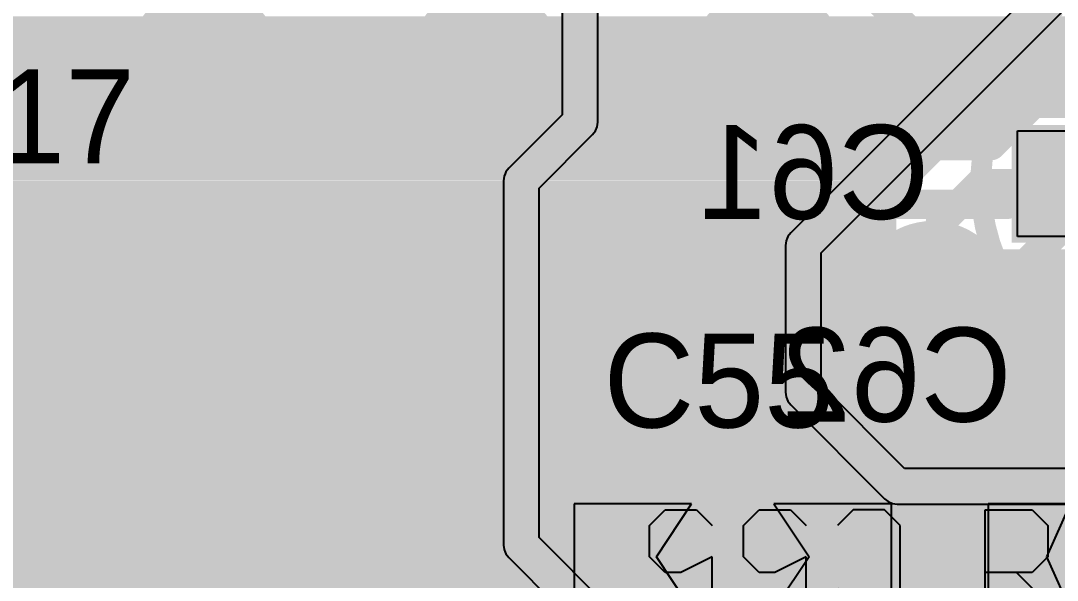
# Model space of a CAD drawing. Header units: millimetres. Extents: x 0.11 to 5.67, y 0.55 to 4.24.
# Drawn here: x 4.1098 to 4.4572, y 2.6644 to 2.8519 of the extents above; entities that cross this region are included whole.
import ezdxf

# ---------------------------------------------------------------- set-up
doc = ezdxf.new("R2010")
doc.units = ezdxf.units.MM
doc.header["$MEASUREMENT"] = 0
for name, color, linetype in [('BottomLayer', 5, 'Continuous'), ('BottomOverlay', 54, 'Continuous'), ('BottomPaste', 16, 'Continuous'), ('BottomSolder', 6, 'Continuous'), ('InternalPlane1', 76, 'Continuous'), ('InternalPlane2', 16, 'Continuous'), ('Mechanical3', 76, 'Continuous'), ('MultiLayer', 9, 'Continuous'), ('PadHoleLayer', 156, 'Continuous'), ('TopLayer', 1, 'Continuous'), ('TopOverlay', 2, 'Continuous'), ('TopPaste', 8, 'Continuous'), ('TopSolder', 216, 'Continuous'), ('ViaHoleLayer', 16, 'Continuous')]:
    doc.layers.add(name, color=color, linetype=linetype)

# ---------------------------------------------------------------- blocks, each defined once
blk = doc.blocks.new('RC0603_122')
at = {"layer": 'Mechanical3'}
for p, q in [((-0.04528, -0.01575), (-0.04528, 0.01574)), ((-0.04528, 0.01574), (-0.02953, 0.01574)), ((-0.02953, 0.01574), (-0.02429, 0.01049)), ((0.0072, 0.01574), (-0.01379, 0.01574)), ((-0.01379, 0.01574), (-0.01379, -0.00001)), ((0.03344, 0.01574), (0.0177, -0.00001)), ((0.03344, -0.01575), (0.03344, 0.01574)), ((-0.02429, 0.01049), (-0.02429, -0.00001)), ((-0.01379, -0.00001), (-0.00329, 0.00524)), ((-0.00329, 0.00524), (0.00195, 0.00524)), ((0.00195, 0.00524), (0.0072, -0.00001)), ((-0.02429, -0.00001), (-0.02953, -0.00525)), ((0.0072, -0.00001), (0.0072, -0.0105)), ((0.0177, -0.00001), (0.03869, -0.00001)), ((-0.02953, -0.00525), (-0.04528, -0.00525)), ((-0.03478, -0.00525), (-0.02429, -0.01575)), ((-0.00854, -0.01575), (-0.01379, -0.0105)), ((0.0072, -0.0105), (0.00195, -0.01575)), ((0.00195, -0.01575), (-0.00854, -0.01575))]:
    blk.add_line(p, q, dxfattribs=at)
at = {"layer": 'TopLayer'}
for points in [[(-0.04429, -0.01772), (-0.01673, -0.01772), (-0.04429, 0.01772), (-0.01673, 0.01772)], [(0.04427, 0.01772), (0.01671, 0.01772), (0.04427, -0.01772), (0.01671, -0.01772)]]:
    blk.add_solid(points, dxfattribs=at)
at = {"layer": 'TopOverlay', "const_width": 0.00701}
for points in [[(-0.05217, -0.02559), (-0.05217, 0.02559)], [(-0.05217, 0.02559), (0.05217, 0.02559)], [(0.05217, -0.02559), (0.05217, 0.02559)], [(-0.05217, -0.02559), (0.05217, -0.02559)]]:
    blk.add_lwpolyline(points, dxfattribs=at)
at = {"layer": 'TopOverlay', "const_width": 0.0035}
for points in [[(-0.05392, 0.02559, 1), (-0.05041, 0.02559, 1)], [(-0.05392, 0.02559, 1), (-0.05041, 0.02559, 1)], [(0.05041, 0.02559, 1), (0.05392, 0.02559, 1)], [(0.05041, 0.02559, 1), (0.05392, 0.02559, 1)], [(-0.05392, -0.02559, 1), (-0.05041, -0.02559, 1)], [(-0.05392, -0.02559, 1), (-0.05041, -0.02559, 1)], [(0.05041, -0.02559, 1), (0.05392, -0.02559, 1)], [(0.05041, -0.02559, 1), (0.05392, -0.02559, 1)]]:
    blk.add_lwpolyline(points, format="xyb", close=True, dxfattribs=at)
at = {"layer": 'TopPaste'}
for p, q in [((-0.04429, 0.01772), (-0.04429, -0.01772)), ((-0.01673, 0.01772), (-0.04429, 0.01772)), ((-0.02461, 0), (-0.01673, 0.01772)), ((0.04427, 0.01772), (0.01671, 0.01772)), ((0.01671, 0.01772), (0.02458, 0)), ((0.04427, -0.01772), (0.04427, 0.01772)), ((-0.01673, -0.01772), (-0.02461, 0)), ((0.02458, 0), (0.01671, -0.01772)), ((-0.04429, -0.01772), (-0.01673, -0.01772)), ((0.01671, -0.01772), (0.04427, -0.01772))]:
    blk.add_line(p, q, dxfattribs=at)
at = {"layer": 'TopSolder'}
for points in [[(-0.04626, -0.01969), (-0.01476, -0.01969), (-0.04626, 0.01969), (-0.01476, 0.01969)], [(0.04624, 0.01969), (0.01474, 0.01969), (0.04624, -0.01969), (0.01474, -0.01969)]]:
    blk.add_solid(points, dxfattribs=at)
blk = doc.blocks.new('CC0603_B_221')
at = {"layer": 'BottomLayer'}
for points in [[(-0.05315, -0.01772), (-0.01378, -0.01772), (-0.05315, 0.01772), (-0.01378, 0.01772)], [(0.05315, 0.01772), (0.01378, 0.01772), (0.05315, -0.01772), (0.01378, -0.01772)]]:
    blk.add_solid(points, dxfattribs=at)
at = {"layer": 'BottomOverlay', "const_width": 0.00701}
for points in [[(-0.06031, -0.02558, -0.201181), (-0.06035, 0.02547)], [(0.06042, 0.02547, -0.201181), (0.06038, -0.02558)]]:
    blk.add_lwpolyline(points, format="xyb", dxfattribs=at)
at = {"layer": 'BottomOverlay', "const_width": 0.0035}
for points in [[(-0.0621, 0.02547, 1), (-0.0586, 0.02547, 1)], [(-0.06172, 0.0255, 1), (-0.05821, 0.0255, 1)], [(0.05828, 0.0255, 1), (0.06179, 0.0255, 1)], [(0.05867, 0.02547, 1), (0.06217, 0.02547, 1)], [(-0.06206, -0.02558, 1), (-0.05856, -0.02558, 1)], [(-0.06179, -0.02559, 1), (-0.05829, -0.02559, 1)], [(0.05829, -0.02559, 1), (0.06179, -0.02559, 1)], [(0.05863, -0.02558, 1), (0.06213, -0.02558, 1)]]:
    blk.add_lwpolyline(points, format="xyb", close=True, dxfattribs=at)
at = {"layer": 'BottomOverlay', "const_width": 0.00701}
for points in [[(0.06004, 0.0255), (-0.05996, 0.0255)], [(0.06004, -0.02559), (-0.06004, -0.02559)]]:
    blk.add_lwpolyline(points, dxfattribs=at)
at = {"layer": 'BottomPaste'}
for p, q in [((-0.05315, -0.01772), (-0.05315, 0.01772)), ((-0.05315, 0.01772), (-0.01378, 0.01772)), ((-0.01378, 0.01772), (-0.02559, 0)), ((0.02559, 0), (0.01378, 0.01772)), ((0.01378, 0.01772), (0.05315, 0.01772)), ((0.05315, 0.01772), (0.05315, -0.01772)), ((-0.02559, 0), (-0.01378, -0.01772)), ((0.01378, -0.01772), (0.02559, 0)), ((-0.01378, -0.01772), (-0.05315, -0.01772)), ((0.05315, -0.01772), (0.01378, -0.01772))]:
    blk.add_line(p, q, dxfattribs=at)
at = {"layer": 'BottomSolder'}
for points in [[(-0.05512, -0.01969), (-0.01181, -0.01969), (-0.05512, 0.01969), (-0.01181, 0.01969)], [(0.05512, 0.01969), (0.01181, 0.01969), (0.05512, -0.01969), (0.01181, -0.01969)]]:
    blk.add_solid(points, dxfattribs=at)
at = {"layer": 'Mechanical3'}
for p, q in [((-0.0561, 0.0105), (-0.05085, 0.01575)), ((-0.05085, 0.01575), (-0.04036, 0.01575)), ((-0.04036, 0.01575), (-0.03511, 0.0105)), ((-0.02462, 0.0105), (-0.01937, 0.01575)), ((-0.01937, 0.01575), (-0.00887, 0.01575)), ((-0.00887, 0.01575), (-0.00363, 0.0105)), ((0.00687, 0.01575), (0.01736, 0.01575)), ((0.01736, 0.01575), (0.01212, 0.01575)), ((0.01212, 0.01575), (0.01212, -0.01574)), ((-0.0561, -0.01049), (-0.0561, 0.0105)), ((-0.02462, 0.00001), (-0.02462, 0.0105)), ((-0.00363, 0.0105), (-0.00363, 0.00525)), ((-0.00363, 0.00525), (-0.00887, 0.00001)), ((-0.01412, -0.01049), (-0.02462, 0.00001)), ((-0.00887, 0.00001), (-0.02462, 0.00001)), ((-0.05085, -0.01574), (-0.0561, -0.01049)), ((-0.03511, -0.01049), (-0.04036, -0.01574)), ((-0.00363, -0.01574), (-0.01412, -0.01049)), ((0.01212, -0.01574), (0.00687, -0.01049)), ((-0.04036, -0.01574), (-0.05085, -0.01574))]:
    blk.add_line(p, q, dxfattribs=at)
blk = doc.blocks.new('CC0603_227')
at = {"layer": 'Mechanical3'}
for p, q in [((-0.05085, 0.01574), (-0.0561, 0.01049)), ((-0.04036, 0.01574), (-0.05085, 0.01574)), ((-0.03511, 0.01049), (-0.04036, 0.01574)), ((-0.00363, 0.01574), (-0.02462, 0.01574)), ((-0.02462, 0.01574), (-0.02462, -0.00001)), ((0.02786, 0.01574), (0.00687, 0.01574)), ((0.00687, 0.01574), (0.00687, -0.00001)), ((-0.0561, 0.01049), (-0.0561, -0.0105)), ((-0.02462, -0.00001), (-0.01412, 0.00524)), ((-0.01412, 0.00524), (-0.00887, 0.00524)), ((-0.00887, 0.00524), (-0.00363, -0.00001)), ((0.00687, -0.00001), (0.01736, 0.00524)), ((0.01736, 0.00524), (0.02261, 0.00524)), ((0.02261, 0.00524), (0.02786, -0.00001)), ((-0.00363, -0.00001), (-0.00363, -0.0105)), ((0.02786, -0.00001), (0.02786, -0.0105)), ((-0.0561, -0.0105), (-0.05085, -0.01575)), ((-0.04036, -0.01575), (-0.03511, -0.0105)), ((-0.01937, -0.01575), (-0.02462, -0.0105)), ((-0.00363, -0.0105), (-0.00887, -0.01575)), ((0.01212, -0.01575), (0.00687, -0.0105)), ((0.02786, -0.0105), (0.02261, -0.01575)), ((-0.05085, -0.01575), (-0.04036, -0.01575)), ((-0.00887, -0.01575), (-0.01937, -0.01575)), ((0.02261, -0.01575), (0.01212, -0.01575))]:
    blk.add_line(p, q, dxfattribs=at)
at = {"layer": 'TopLayer'}
for points in [[(-0.05315, -0.01772), (-0.01378, -0.01772), (-0.05315, 0.01772), (-0.01378, 0.01772)], [(0.05315, 0.01772), (0.01378, 0.01772), (0.05315, -0.01772), (0.01378, -0.01772)]]:
    blk.add_solid(points, dxfattribs=at)
at = {"layer": 'TopOverlay', "const_width": 0.00701}
for points in [[(-0.06035, -0.02547, -0.201181), (-0.06031, 0.02558)], [(0.06038, 0.02558, -0.201181), (0.06042, -0.02547)]]:
    blk.add_lwpolyline(points, format="xyb", dxfattribs=at)
at = {"layer": 'TopOverlay', "const_width": 0.0035}
for points in [[(-0.06206, 0.02558, 1), (-0.05856, 0.02558, 1)], [(-0.06179, 0.02559, 1), (-0.05829, 0.02559, 1)], [(0.05829, 0.02559, 1), (0.06179, 0.02559, 1)], [(0.05863, 0.02558, 1), (0.06213, 0.02558, 1)], [(-0.0621, -0.02547, 1), (-0.0586, -0.02547, 1)], [(-0.06172, -0.0255, 1), (-0.05821, -0.0255, 1)], [(0.05828, -0.0255, 1), (0.06179, -0.0255, 1)], [(0.05867, -0.02547, 1), (0.06217, -0.02547, 1)]]:
    blk.add_lwpolyline(points, format="xyb", close=True, dxfattribs=at)
at = {"layer": 'TopOverlay', "const_width": 0.00701}
for points in [[(0.06004, 0.02559), (-0.06004, 0.02559)], [(0.06004, -0.0255), (-0.05996, -0.0255)]]:
    blk.add_lwpolyline(points, dxfattribs=at)
at = {"layer": 'TopPaste'}
for p, q in [((-0.05315, 0.01772), (-0.05315, -0.01772)), ((-0.01378, 0.01772), (-0.05315, 0.01772)), ((-0.02559, 0), (-0.01378, 0.01772)), ((0.05315, 0.01772), (0.01378, 0.01772)), ((0.01378, 0.01772), (0.02559, 0)), ((0.05315, -0.01772), (0.05315, 0.01772)), ((-0.01378, -0.01772), (-0.02559, 0)), ((0.02559, 0), (0.01378, -0.01772)), ((-0.05315, -0.01772), (-0.01378, -0.01772)), ((0.01378, -0.01772), (0.05315, -0.01772))]:
    blk.add_line(p, q, dxfattribs=at)
at = {"layer": 'TopSolder'}
for points in [[(-0.05512, -0.01969), (-0.01181, -0.01969), (-0.05512, 0.01969), (-0.01181, 0.01969)], [(0.05512, 0.01969), (0.01181, 0.01969), (0.05512, -0.01969), (0.01181, -0.01969)]]:
    blk.add_solid(points, dxfattribs=at)
blk = doc.blocks.new('CC8X3_5_262')
at = {"layer": 'BottomLayer', "const_width": 0.03}
blk.add_lwpolyline([(0.1228, 0, 1), (0.1528, 0, 1)], format="xyb", close=True, dxfattribs=at)
at = {"layer": 'BottomLayer'}
blk.add_solid([(-0.03, -0.03), (0.03, -0.03), (-0.03, 0.03), (0.03, 0.03)], dxfattribs=at)
at = {"layer": 'BottomSolder', "const_width": 0.03197}
blk.add_lwpolyline([(0.12181, 0, 1), (0.15378, 0, 1)], format="xyb", close=True, dxfattribs=at)
at = {"layer": 'BottomSolder'}
blk.add_solid([(-0.03197, -0.03197), (0.03197, -0.03197), (-0.03197, 0.03197), (0.03197, 0.03197)], dxfattribs=at)
at = {"layer": 'InternalPlane1', "const_width": 0.01181}
for points in [[(0.11576, 0.04324, -0.240079), (0.15983, 0.04324)], [(0.09456, -0.02203, -0.240079), (0.09456, 0.02203)], [(0.18103, 0.02203, -0.240079), (0.18103, -0.02203)], [(0.15983, -0.04324, -0.240079), (0.11576, -0.04324)]]:
    blk.add_lwpolyline(points, format="xyb", dxfattribs=at)
at = {"layer": 'InternalPlane1'}
for points, const_width in [([(0.11281, 0.04324, 1), (0.11872, 0.04324, 1)], 0.00591), ([(0.15687, 0.04324, 1), (0.16278, 0.04324, 1)], 0.00591), ([(-0.0195, 0, 1), (0.0195, 0, 1)], 0.039), ([(0.0916, 0.02203, 1), (0.09751, 0.02203, 1)], 0.00591), ([(0.17808, 0.02203, 1), (0.18399, 0.02203, 1)], 0.00591), ([(0.0916, -0.02203, 1), (0.09751, -0.02203, 1)], 0.00591), ([(0.17808, -0.02203, 1), (0.18399, -0.02203, 1)], 0.00591), ([(0.11281, -0.04324, 1), (0.11872, -0.04324, 1)], 0.00591), ([(0.15687, -0.04324, 1), (0.16278, -0.04324, 1)], 0.00591)]:
    blk.add_lwpolyline(points, format="xyb", close=True, dxfattribs=dict(at, const_width=const_width))
at = {"layer": 'InternalPlane2', "const_width": 0.01181}
for points in [[(-0.02203, 0.04324, -0.240079), (0.02203, 0.04324)], [(-0.04324, -0.02203, -0.240079), (-0.04324, 0.02203)], [(0.04324, 0.02203, -0.240079), (0.04324, -0.02203)], [(0.02203, -0.04324, -0.240079), (-0.02203, -0.04324)]]:
    blk.add_lwpolyline(points, format="xyb", dxfattribs=at)
at = {"layer": 'InternalPlane2'}
for points, const_width in [([(-0.02498, 0.04324, 1), (-0.01908, 0.04324, 1)], 0.00591), ([(0.01908, 0.04324, 1), (0.02498, 0.04324, 1)], 0.00591), ([(0.1183, 0, 1), (0.1573, 0, 1)], 0.039), ([(-0.04619, 0.02203, 1), (-0.04029, 0.02203, 1)], 0.00591), ([(0.04029, 0.02203, 1), (0.04619, 0.02203, 1)], 0.00591), ([(-0.04619, -0.02203, 1), (-0.04029, -0.02203, 1)], 0.00591), ([(0.04029, -0.02203, 1), (0.04619, -0.02203, 1)], 0.00591), ([(-0.02498, -0.04324, 1), (-0.01908, -0.04324, 1)], 0.00591), ([(0.01908, -0.04324, 1), (0.02498, -0.04324, 1)], 0.00591)]:
    blk.add_lwpolyline(points, format="xyb", close=True, dxfattribs=dict(at, const_width=const_width))
at = {"layer": 'Mechanical3'}
for p, q in [((-0.0397, 0.09251), (-0.04626, 0.08595)), ((-0.02658, 0.09251), (-0.0397, 0.09251)), ((-0.02002, 0.08595), (-0.02658, 0.09251)), ((-0.00034, 0.09251), (-0.0069, 0.08595)), ((-0.00034, 0.05315), (-0.00034, 0.09251)), ((0.0259, 0.09251), (0.05213, 0.09251)), ((0.05213, 0.09251), (0.05213, 0.08595)), ((-0.04626, 0.08595), (-0.04626, 0.05971)), ((0.05213, 0.08595), (0.0259, 0.05971)), ((-0.04626, 0.05971), (-0.0397, 0.05315)), ((-0.02658, 0.05315), (-0.02002, 0.05971)), ((0.0259, 0.05971), (0.0259, 0.05315)), ((-0.0397, 0.05315), (-0.02658, 0.05315)), ((-0.0069, 0.05315), (0.00622, 0.05315)), ((0.00622, 0.05315), (-0.00034, 0.05315))]:
    blk.add_line(p, q, dxfattribs=at)
at = {"layer": 'MultiLayer', "const_width": 0.03}
blk.add_lwpolyline([(0.1228, 0, 1), (0.1528, 0, 1)], format="xyb", close=True, dxfattribs=at)
at = {"layer": 'MultiLayer'}
blk.add_solid([(-0.03, -0.03), (0.03, -0.03), (-0.03, 0.03), (0.03, 0.03)], dxfattribs=at)
at = {"layer": 'PadHoleLayer', "const_width": 0.019}
for points in [[(-0.0095, 0, 1), (0.0095, 0, 1)], [(0.1283, 0, 1), (0.1473, 0, 1)]]:
    blk.add_lwpolyline(points, format="xyb", close=True, dxfattribs=at)
at = {"layer": 'TopLayer', "const_width": 0.03}
blk.add_lwpolyline([(0.1228, 0, 1), (0.1528, 0, 1)], format="xyb", close=True, dxfattribs=at)
at = {"layer": 'TopLayer'}
blk.add_solid([(-0.03, -0.03), (0.03, -0.03), (-0.03, 0.03), (0.03, 0.03)], dxfattribs=at)
at = {"layer": 'TopOverlay'}
for p, q in [((-0.11919, 0.02065), (-0.11919, -0.01083)), ((-0.13493, 0.00491), (-0.10345, 0.00491))]:
    blk.add_line(p, q, dxfattribs=at)
for points, const_width in [([(0.22638, 0, 1), (-0.08858, 0, 1)], 0.01), ([(-0.09108, 0, 1), (-0.08608, 0, 1)], 0.005), ([(0.22388, 0, 1), (0.22888, 0, 1)], 0.005)]:
    blk.add_lwpolyline(points, format="xyb", close=True, dxfattribs=dict(at, const_width=const_width))
at = {"layer": 'TopSolder', "const_width": 0.03197}
blk.add_lwpolyline([(0.12181, 0, 1), (0.15378, 0, 1)], format="xyb", close=True, dxfattribs=at)
at = {"layer": 'TopSolder'}
blk.add_solid([(-0.03197, -0.03197), (0.03197, -0.03197), (-0.03197, 0.03197), (0.03197, 0.03197)], dxfattribs=at)

msp = doc.modelspace()

# ---------------------------------------------------------------- linework, layer by layer
at = {"layer": 'BottomLayer'}
for points, const_width in [([(3.91384, 2.8494), (4.61811, 2.8494)], 0.00787), ([(3.9152, 2.84153), (4.61811, 2.84153)], 0.00787), ([(3.91516, 2.83365), (4.61811, 2.83365)], 0.00787), ([(4.43012, 2.82874), (4.49705, 2.82874)], 0.00787), ([(4.43012, 2.81592), (4.43012, 2.82874)], 0.00787), ([(3.91373, 2.82578), (4.43012, 2.82578)], 0.00787), ([(3.91075, 2.81791), (4.43012, 2.81791)], 0.00787), ([(3.90584, 2.81003), (4.41744, 2.81003)], 0.00787), ([(4.40477, 2.79736), (4.41788, 2.81047)], 0.00787), ([(3.898, 2.80216), (4.40957, 2.80216)], 0.00787), ([(4.41799, 2.78413), (4.4311, 2.79724)], 0.00984), ([(4.4311, 2.79724), (4.46358, 2.79724)], 0.00984), ([(3.88259, 2.79428), (4.40229, 2.79428)], 0.00787), ([(3.83858, 2.78641), (4.39943, 2.78641)], 0.00787), ([(4.39929, 2.77878), (4.39929, 2.78413)], 0.00787), ([(4.41799, 2.76149), (4.41799, 2.78413)], 0.00984), ([(3.88983, 2.77854), (4.39899, 2.77854)], 0.00787), ([(3.90122, 2.77066), (4.39265, 2.77066)], 0.00787), ([(4.44, 2.76575), (4.49705, 2.76575)], 0.00787), ([(3.90783, 2.76279), (4.39007, 2.76279)], 0.00787), ([(4.41535, 2.75886), (4.41799, 2.76149)], 0.00984), ([(4.44064, 2.76279), (4.46161, 2.76279)], 0.00787), ([(3.91199, 2.75491), (4.39007, 2.75491)], 0.00787), ([(3.9144, 2.74704), (4.39266, 2.74704)], 0.00787), ([(3.91533, 2.73917), (4.39901, 2.73917)], 0.00787), ([(4.45079, 2.7313), (4.45472, 2.73524)], 0.00984), ([(4.12092, 2.73129), (4.4252, 2.73129)], 0.00787), ([(4.45079, 2.7313), (4.49311, 2.7313)], 0.00984), ([(4.13292, 2.72342), (4.42644, 2.72342)], 0.00787), ([(4.13949, 2.71554), (4.43062, 2.71554)], 0.00787), ([(4.14345, 2.70767), (4.44096, 2.70767)], 0.00787), ([(4.14557, 2.6998), (4.63022, 2.6998)], 0.00787), ([(4.10433, 2.69291), (4.1422, 2.69291)], 0.00787), ([(4.14613, 2.69192), (4.53679, 2.69192)], 0.00787), ([(4.14519, 2.68405), (4.53044, 2.68405)], 0.00787), ([(4.14264, 2.67617), (4.52786, 2.67617)], 0.00787), ([(4.13813, 2.6683), (4.52786, 2.6683)], 0.00787), ([(4.13065, 2.66043), (4.53045, 2.66043)], 0.00787)]:
    msp.add_lwpolyline(points, dxfattribs=dict(at, const_width=const_width))
for points, const_width in [([(4.16535, 2.8376, 1), (4.17717, 2.8376, 1)], 0.01181), ([(4.25984, 2.8376, 1), (4.27165, 2.8376, 1)], 0.01181), ([(4.35433, 2.8376, 1), (4.36614, 2.8376, 1)], 0.01181), ([(4.42815, 2.82874, 1), (4.43209, 2.82874, 1)], 0.00394), ([(4.42815, 2.82874, 1), (4.43209, 2.82874, 1)], 0.00394), ([(4.42815, 2.82578, 1), (4.43209, 2.82578, 1)], 0.00394), ([(4.42815, 2.81791, 1), (4.43209, 2.81791, 1)], 0.00394), ([(4.42815, 2.81592, 1), (4.43209, 2.81592, 1)], 0.00394), ([(4.42815, 2.81592, 1), (4.43209, 2.81592, 1)], 0.00394), ([(4.42815, 2.81592, 1), (4.43209, 2.81592, 1)], 0.00394), ([(4.41548, 2.81003, 1), (4.41941, 2.81003, 1)], 0.00394), ([(4.41591, 2.81047, 1), (4.41985, 2.81047, 1)], 0.00394), ([(4.41591, 2.81047, 1), (4.41985, 2.81047, 1)], 0.00394), ([(4.41591, 2.81047, 1), (4.41985, 2.81047, 1)], 0.00394), ([(4.4076, 2.80216, 1), (4.41154, 2.80216, 1)], 0.00394), ([(4.4028, 2.79736, 1), (4.40674, 2.79736, 1)], 0.00394), ([(4.4028, 2.79736, 1), (4.40674, 2.79736, 1)], 0.00394), ([(4.4028, 2.79736, 1), (4.40674, 2.79736, 1)], 0.00394), ([(4.42864, 2.79724, 1), (4.43356, 2.79724, 1)], 0.00492), ([(4.42864, 2.79724, 1), (4.43356, 2.79724, 1)], 0.00492), ([(4.40032, 2.79428, 1), (4.40425, 2.79428, 1)], 0.00394), ([(4.39746, 2.78641, 1), (4.4014, 2.78641, 1)], 0.00394), ([(4.39732, 2.78413, 1), (4.40126, 2.78413, 1)], 0.00394), ([(4.39732, 2.78413, 1), (4.40126, 2.78413, 1)], 0.00394), ([(4.39732, 2.78413, 1), (4.40126, 2.78413, 1)], 0.00394), ([(4.41553, 2.78413, 1), (4.42045, 2.78413, 1)], 0.00492), ([(4.41553, 2.78413, 1), (4.42045, 2.78413, 1)], 0.00492), ([(4.39732, 2.77878, 1), (4.40126, 2.77878, 1)], 0.00394), ([(4.39732, 2.77878, 1), (4.40126, 2.77878, 1)], 0.00394), ([(4.39703, 2.77854, 1), (4.40096, 2.77854, 1)], 0.00394), ([(4.39068, 2.77066, 1), (4.39462, 2.77066, 1)], 0.00394), ([(4.40945, 2.75886, 1), (4.42126, 2.75886, 1)], 0.01181), ([(4.43803, 2.76575, 1), (4.44197, 2.76575, 1)], 0.00394), ([(4.43803, 2.76575, 1), (4.44197, 2.76575, 1)], 0.00394), ([(4.3881, 2.76279, 1), (4.39204, 2.76279, 1)], 0.00394), ([(4.41553, 2.76149, 1), (4.42045, 2.76149, 1)], 0.00492), ([(4.41553, 2.76149, 1), (4.42045, 2.76149, 1)], 0.00492), ([(4.43867, 2.76279, 1), (4.44261, 2.76279, 1)], 0.00394), ([(4.41289, 2.75886, 1), (4.41781, 2.75886, 1)], 0.00492), ([(4.43898, 2.75886, 1), (4.44291, 2.75886, 1)], 0.00394), ([(4.43898, 2.75886, 1), (4.44291, 2.75886, 1)], 0.00394), ([(4.3881, 2.75491, 1), (4.39204, 2.75491, 1)], 0.00394), ([(4.43865, 2.75478, 1), (4.44259, 2.75478, 1)], 0.00394), ([(4.43865, 2.75478, 1), (4.44259, 2.75478, 1)], 0.00394), ([(4.39069, 2.74704, 1), (4.39462, 2.74704, 1)], 0.00394), ([(4.39704, 2.73917, 1), (4.40098, 2.73917, 1)], 0.00394), ([(4.44488, 2.7313, 1), (4.45669, 2.7313, 1)], 0.01181), ([(4.14614, 2.69291, 1), (4.06252, 2.69291, 1)], 0.00787), ([(4.42356, 2.73538, 1), (4.42749, 2.73538, 1)], 0.00394), ([(4.42356, 2.73538, 1), (4.42749, 2.73538, 1)], 0.00394), ([(4.45226, 2.73524, 1), (4.45718, 2.73524, 1)], 0.00492), ([(4.11895, 2.73129, 1), (4.12289, 2.73129, 1)], 0.00394), ([(4.42323, 2.73129, 1), (4.42717, 2.73129, 1)], 0.00394), ([(4.44833, 2.7313, 1), (4.45325, 2.7313, 1)], 0.00492), ([(4.44833, 2.7313, 1), (4.45325, 2.7313, 1)], 0.00492), ([(4.13096, 2.72342, 1), (4.13489, 2.72342, 1)], 0.00394), ([(4.42447, 2.72342, 1), (4.42841, 2.72342, 1)], 0.00394), ([(4.13752, 2.71554, 1), (4.14146, 2.71554, 1)], 0.00394), ([(4.22441, 2.70768, 1), (4.23622, 2.70768, 1)], 0.01181), ([(4.42865, 2.71554, 1), (4.43259, 2.71554, 1)], 0.00394), ([(4.14148, 2.70767, 1), (4.14542, 2.70767, 1)], 0.00394), ([(4.43899, 2.70767, 1), (4.44293, 2.70767, 1)], 0.00394), ([(4.1436, 2.6998, 1), (4.14754, 2.6998, 1)], 0.00394), ([(4.14024, 2.69291, 1), (4.14417, 2.69291, 1)], 0.00394), ([(4.14416, 2.69192, 1), (4.1481, 2.69192, 1)], 0.00394), ([(4.14417, 2.69291, 1), (4.14811, 2.69291, 1)], 0.00394), ([(4.14322, 2.68405, 1), (4.14716, 2.68405, 1)], 0.00394), ([(4.14068, 2.67617, 1), (4.14461, 2.67617, 1)], 0.00394), ([(4.13616, 2.6683, 1), (4.1401, 2.6683, 1)], 0.00394), ([(4.12868, 2.66043, 1), (4.13262, 2.66043, 1)], 0.00394)]:
    msp.add_lwpolyline(points, format="xyb", close=True, dxfattribs=dict(at, const_width=const_width))
at = {"layer": 'BottomLayer', "const_width": 0.00787}
for points in [[(4.41788, 2.81047, -0.185262), (4.43012, 2.81592)], [(4.41788, 2.81047, -0.185262), (4.43012, 2.81592)], [(4.39929, 2.78413, -0.198912), (4.40477, 2.79736)], [(4.39929, 2.78413, -0.198912), (4.40477, 2.79736)], [(4.42552, 2.73538, -0.873363), (4.39929, 2.77878)], [(4.44, 2.76575, -0.068254), (4.44094, 2.75886)], [(4.44094, 2.75886, -0.04001), (4.44062, 2.75478)], [(4.44062, 2.75478, -0.214581), (4.46161, 2.75449)], [(4.46161, 2.70811, -0.602012), (4.42552, 2.73538)]]:
    msp.add_lwpolyline(points, format="xyb", dxfattribs=at)
at = {"layer": 'InternalPlane1', "const_width": 0.02591}
for points in [[(4.4024, 2.75886, 1), (4.42831, 2.75886, 1)], [(4.43783, 2.7313, 1), (4.46374, 2.7313, 1)]]:
    msp.add_lwpolyline(points, format="xyb", close=True, dxfattribs=at)
at = {"layer": 'InternalPlane2'}
for p, q in [((4.29129, 2.92815), (4.29129, 2.82038)), ((4.3032, 2.81791), (4.3032, 2.92568)), ((4.44975, 2.8627), (4.36784, 2.78079)), ((4.378, 2.77411), (4.45992, 2.85602)), ((4.29129, 2.82038), (4.27335, 2.80244)), ((4.303, 2.81637), (4.3032, 2.81791)), ((4.30146, 2.8137), (4.3024, 2.81494)), ((4.3024, 2.81494), (4.303, 2.81637)), ((4.28352, 2.79576), (4.30146, 2.8137)), ((4.27215, 2.80061), (4.27181, 2.79977)), ((4.2724, 2.80121), (4.27215, 2.80061)), ((4.27335, 2.80244), (4.2724, 2.80121)), ((4.27181, 2.79977), (4.2716, 2.79823)), ((4.2716, 2.79823), (4.2716, 2.67618)), ((4.28352, 2.67865), (4.28352, 2.79576)), ((4.36689, 2.77955), (4.36664, 2.77896)), ((4.36784, 2.78079), (4.36689, 2.77955)), ((4.36629, 2.77812), (4.36609, 2.77657)), ((4.36609, 2.77657), (4.36609, 2.72736)), ((4.36664, 2.77896), (4.36629, 2.77812)), ((4.378, 2.72983), (4.378, 2.77411)), ((4.36609, 2.72736), (4.36629, 2.72582)), ((4.40601, 2.70182), (4.378, 2.72983)), ((4.36629, 2.72582), (4.36664, 2.72498)), ((4.36664, 2.72498), (4.36689, 2.72438)), ((4.36689, 2.72438), (4.36784, 2.72315)), ((4.36784, 2.72315), (4.39933, 2.69165)), ((4.48769, 2.70182), (4.40601, 2.70182)), ((4.39933, 2.69165), (4.40056, 2.69071)), ((4.40056, 2.69071), (4.402, 2.69011)), ((4.402, 2.69011), (4.40354, 2.68991)), ((4.40354, 2.68991), (4.49016, 2.68991)), ((4.34302, 2.61915), (4.28352, 2.67865)), ((4.2716, 2.67618), (4.27181, 2.67464)), ((4.27181, 2.67464), (4.27215, 2.6738)), ((4.27215, 2.6738), (4.2724, 2.6732)), ((4.2724, 2.6732), (4.27335, 2.67197)), ((4.27335, 2.67197), (4.33634, 2.60898))]:
    msp.add_line(p, q, dxfattribs=at)
at = {"layer": 'InternalPlane2', "const_width": 0.01181}
for points in [[(4.29724, 2.81791), (4.29724, 2.92815)], [(4.37205, 2.77657), (4.45571, 2.86024)], [(4.27756, 2.79823), (4.29724, 2.81791)], [(4.27756, 2.67618), (4.27756, 2.79823)], [(4.37205, 2.72736), (4.37205, 2.77657)], [(4.37205, 2.72736), (4.40354, 2.69587)], [(4.40354, 2.69587), (4.49016, 2.69587)], [(4.27756, 2.67618), (4.34055, 2.61319)]]:
    msp.add_lwpolyline(points, dxfattribs=at)
at = {"layer": 'InternalPlane2'}
for points, const_width in [([(4.15831, 2.8376, 1), (4.18421, 2.8376, 1)], 0.02591), ([(4.2528, 2.8376, 1), (4.2787, 2.8376, 1)], 0.02591), ([(4.34728, 2.8376, 1), (4.37319, 2.8376, 1)], 0.02591), ([(4.29429, 2.81791, 1), (4.3002, 2.81791, 1)], 0.00591), ([(4.29429, 2.81791, 1), (4.3002, 2.81791, 1)], 0.00591), ([(4.27461, 2.79823, 1), (4.28051, 2.79823, 1)], 0.00591), ([(4.27461, 2.79823, 1), (4.28051, 2.79823, 1)], 0.00591), ([(4.36909, 2.77657, 1), (4.375, 2.77657, 1)], 0.00591), ([(4.36909, 2.77657, 1), (4.375, 2.77657, 1)], 0.00591), ([(4.21736, 2.70768, 1), (4.24327, 2.70768, 1)], 0.02591), ([(4.36909, 2.72736, 1), (4.375, 2.72736, 1)], 0.00591), ([(4.36909, 2.72736, 1), (4.375, 2.72736, 1)], 0.00591), ([(4.40059, 2.69587, 1), (4.4065, 2.69587, 1)], 0.00591), ([(4.40059, 2.69587, 1), (4.4065, 2.69587, 1)], 0.00591), ([(4.27461, 2.67618, 1), (4.28051, 2.67618, 1)], 0.00591), ([(4.27461, 2.67618, 1), (4.28051, 2.67618, 1)], 0.00591)]:
    msp.add_lwpolyline(points, format="xyb", close=True, dxfattribs=dict(at, const_width=const_width))
at = {"layer": 'MultiLayer', "const_width": 0.01181}
for points in [[(4.16535, 2.8376, 1), (4.17717, 2.8376, 1)], [(4.25984, 2.8376, 1), (4.27165, 2.8376, 1)], [(4.35433, 2.8376, 1), (4.36614, 2.8376, 1)], [(4.40945, 2.75886, 1), (4.42126, 2.75886, 1)], [(4.44488, 2.7313, 1), (4.45669, 2.7313, 1)], [(4.22441, 2.70768, 1), (4.23622, 2.70768, 1)]]:
    msp.add_lwpolyline(points, format="xyb", close=True, dxfattribs=at)
at = {"layer": 'TopLayer'}
for points, const_width in [([(4.39389, 2.8622), (4.40963, 2.84646)], 0.00984), ([(4.4447, 2.84646), (4.45552, 2.85728)], 0.00984), ([(4.40963, 2.84646), (4.4447, 2.84646)], 0.00984), ([(4.45669, 2.83169), (4.47047, 2.84547)], 0.00709), ([(4.00676, 2.8435), (4.38614, 2.8435)], 0.00787), ([(4.00874, 2.84153), (4.38812, 2.84153)], 0.00787), ([(4.38614, 2.8435), (4.39641, 2.83323)], 0.00787), ([(4.01661, 2.83365), (4.39599, 2.83365)], 0.00787), ([(4.43504, 2.81004), (4.45669, 2.83169)], 0.00984), ([(4.02153, 2.82874), (4.40365, 2.82874)], 0.00787), ([(4.44041, 2.79035), (4.46797, 2.81791)], 0.00984), ([(4.01378, 2.81004), (4.43504, 2.81004)], 0.00984), ([(4.43504, 2.75886), (4.47403, 2.79785)], 0.00984), ([(4.00841, 2.79035), (4.44041, 2.79035)], 0.00984), ([(3.90122, 2.77066), (4.39265, 2.77066)], 0.00787), ([(4.00841, 2.77165), (4.39319, 2.77165)], 0.00787), ([(3.90783, 2.76279), (4.39007, 2.76279)], 0.00787), ([(4.41535, 2.75886), (4.43504, 2.75886)], 0.00984), ([(3.91199, 2.75491), (4.39007, 2.75491)], 0.00787), ([(4.45079, 2.73503), (4.46654, 2.75078)], 0.00984), ([(3.9144, 2.74704), (4.39266, 2.74704)], 0.00787), ([(3.91533, 2.73917), (4.39901, 2.73917)], 0.00787), ([(4.45079, 2.7313), (4.45079, 2.73503)], 0.00984), ([(4.12092, 2.73129), (4.4252, 2.73129)], 0.00787), ([(4.13292, 2.72342), (4.42644, 2.72342)], 0.00787), ([(4.45079, 2.69587), (4.47047, 2.71555)], 0.00984), ([(4.13949, 2.71554), (4.43062, 2.71554)], 0.00787), ([(4.14345, 2.70767), (4.43628, 2.70767)], 0.00787), ([(4.34843, 2.70374), (4.41535, 2.70374)], 0.00787), ([(4.34843, 2.64075), (4.34843, 2.70374)], 0.00787), ([(4.41535, 2.69094), (4.41535, 2.70374)], 0.00787), ([(4.42028, 2.70374), (4.43383, 2.70374)], 0.00787), ([(4.42028, 2.69094), (4.42028, 2.70374)], 0.00787), ([(4.14557, 2.6998), (4.28346, 2.6998)], 0.00787), ([(4.28346, 2.70177), (4.34646, 2.70177)], 0.00787), ([(4.28346, 2.64272), (4.28346, 2.70177)], 0.00787), ([(4.34646, 2.64272), (4.34646, 2.70177)], 0.00787), ([(4.41535, 2.6998), (4.42028, 2.6998)], 0.00787), ([(4.31496, 2.67224), (4.31496, 2.69783)], 0.00787), ([(4.45079, 2.6752), (4.45079, 2.69587)], 0.00984), ([(4.10433, 2.69291), (4.1422, 2.69291)], 0.00787), ([(4.14613, 2.69192), (4.28346, 2.69192)], 0.00787), ([(4.41535, 2.69192), (4.42028, 2.69192)], 0.00787), ([(4.41535, 2.69094), (4.42028, 2.69094)], 0.00787), ([(4.14519, 2.68405), (4.28346, 2.68405)], 0.00787), ([(4.14264, 2.67617), (4.28346, 2.67617)], 0.00787), ([(4.44783, 2.67224), (4.45079, 2.6752)], 0.00984), ([(4.2874, 2.67224), (4.31496, 2.67224)], 0.00787), ([(4.31496, 2.67224), (4.34252, 2.67224)], 0.00787), ([(4.31496, 2.64665), (4.31496, 2.67224)], 0.00787), ([(4.38189, 2.67224), (4.44783, 2.67224)], 0.00984), ([(4.13813, 2.6683), (4.28346, 2.6683)], 0.00787), ([(4.13065, 2.66043), (4.28346, 2.66043)], 0.00787)]:
    msp.add_lwpolyline(points, dxfattribs=dict(at, const_width=const_width))
for points, const_width in [([(4.16535, 2.8376, 1), (4.17717, 2.8376, 1)], 0.01181), ([(4.25984, 2.8376, 1), (4.27165, 2.8376, 1)], 0.01181), ([(4.35433, 2.8376, 1), (4.36614, 2.8376, 1)], 0.01181), ([(4.40717, 2.84646, 1), (4.4121, 2.84646, 1)], 0.00492), ([(4.40717, 2.84646, 1), (4.4121, 2.84646, 1)], 0.00492), ([(4.44224, 2.84646, 1), (4.44716, 2.84646, 1)], 0.00492), ([(4.44224, 2.84646, 1), (4.44716, 2.84646, 1)], 0.00492), ([(4.38417, 2.8435, 1), (4.38811, 2.8435, 1)], 0.00394), ([(4.38417, 2.8435, 1), (4.38811, 2.8435, 1)], 0.00394), ([(4.38615, 2.84153, 1), (4.39009, 2.84153, 1)], 0.00394), ([(4.39402, 2.83365, 1), (4.39796, 2.83365, 1)], 0.00394), ([(4.39444, 2.83323, 1), (4.39838, 2.83323, 1)], 0.00394), ([(4.39444, 2.83323, 1), (4.39838, 2.83323, 1)], 0.00394), ([(4.39444, 2.83323, 1), (4.39838, 2.83323, 1)], 0.00394), ([(4.45423, 2.83169, 1), (4.45915, 2.83169, 1)], 0.00492), ([(4.45492, 2.83169, 1), (4.45846, 2.83169, 1)], 0.00354), ([(4.40168, 2.82874, 1), (4.40562, 2.82874, 1)], 0.00394), ([(4.40168, 2.82874, 1), (4.40562, 2.82874, 1)], 0.00394), ([(4.40168, 2.82874, 1), (4.40562, 2.82874, 1)], 0.00394), ([(4.43258, 2.81004, 1), (4.4375, 2.81004, 1)], 0.00492), ([(4.43258, 2.81004, 1), (4.4375, 2.81004, 1)], 0.00492), ([(4.43795, 2.79035, 1), (4.44287, 2.79035, 1)], 0.00492), ([(4.43795, 2.79035, 1), (4.44287, 2.79035, 1)], 0.00492), ([(4.39068, 2.77066, 1), (4.39462, 2.77066, 1)], 0.00394), ([(4.39122, 2.77165, 1), (4.39516, 2.77165, 1)], 0.00394), ([(4.39122, 2.77165, 1), (4.39516, 2.77165, 1)], 0.00394), ([(4.40945, 2.75886, 1), (4.42126, 2.75886, 1)], 0.01181), ([(4.3881, 2.76279, 1), (4.39204, 2.76279, 1)], 0.00394), ([(4.41289, 2.75886, 1), (4.41781, 2.75886, 1)], 0.00492), ([(4.43258, 2.75886, 1), (4.4375, 2.75886, 1)], 0.00492), ([(4.43258, 2.75886, 1), (4.4375, 2.75886, 1)], 0.00492), ([(4.3881, 2.75491, 1), (4.39204, 2.75491, 1)], 0.00394), ([(4.39069, 2.74704, 1), (4.39462, 2.74704, 1)], 0.00394), ([(4.39704, 2.73917, 1), (4.40098, 2.73917, 1)], 0.00394), ([(4.44488, 2.7313, 1), (4.45669, 2.7313, 1)], 0.01181), ([(4.42356, 2.73538, 1), (4.42749, 2.73538, 1)], 0.00394), ([(4.42356, 2.73538, 1), (4.42749, 2.73538, 1)], 0.00394), ([(4.44833, 2.73503, 1), (4.45325, 2.73503, 1)], 0.00492), ([(4.44833, 2.73503, 1), (4.45325, 2.73503, 1)], 0.00492), ([(4.11895, 2.73129, 1), (4.12289, 2.73129, 1)], 0.00394), ([(4.42323, 2.73129, 1), (4.42717, 2.73129, 1)], 0.00394), ([(4.44833, 2.7313, 1), (4.45325, 2.7313, 1)], 0.00492), ([(4.13096, 2.72342, 1), (4.13489, 2.72342, 1)], 0.00394), ([(4.42447, 2.72342, 1), (4.42841, 2.72342, 1)], 0.00394), ([(4.13752, 2.71554, 1), (4.14146, 2.71554, 1)], 0.00394), ([(4.22441, 2.70768, 1), (4.23622, 2.70768, 1)], 0.01181), ([(4.42865, 2.71554, 1), (4.43259, 2.71554, 1)], 0.00394), ([(4.43578, 2.70928, 1), (4.43972, 2.70928, 1)], 0.00394), ([(4.14148, 2.70767, 1), (4.14542, 2.70767, 1)], 0.00394), ([(4.43431, 2.70767, 1), (4.43825, 2.70767, 1)], 0.00394), ([(4.4356, 2.70909, 1), (4.43953, 2.70909, 1)], 0.00394), ([(4.4356, 2.70909, 1), (4.43953, 2.70909, 1)], 0.00394), ([(4.34646, 2.70374, 1), (4.35039, 2.70374, 1)], 0.00394), ([(4.34646, 2.70374, 1), (4.35039, 2.70374, 1)], 0.00394), ([(4.41339, 2.70374, 1), (4.41732, 2.70374, 1)], 0.00394), ([(4.41339, 2.70374, 1), (4.41732, 2.70374, 1)], 0.00394), ([(4.41831, 2.70374, 1), (4.42224, 2.70374, 1)], 0.00394), ([(4.41831, 2.70374, 1), (4.42224, 2.70374, 1)], 0.00394), ([(4.43186, 2.70374, 1), (4.43579, 2.70374, 1)], 0.00394), ([(4.43186, 2.70374, 1), (4.43579, 2.70374, 1)], 0.00394), ([(4.43186, 2.70374, 1), (4.43579, 2.70374, 1)], 0.00394), ([(4.1436, 2.6998, 1), (4.14754, 2.6998, 1)], 0.00394), ([(4.2815, 2.70177, 1), (4.28543, 2.70177, 1)], 0.00394), ([(4.2815, 2.70177, 1), (4.28543, 2.70177, 1)], 0.00394), ([(4.2815, 2.6998, 1), (4.28543, 2.6998, 1)], 0.00394), ([(4.34449, 2.70177, 1), (4.34843, 2.70177, 1)], 0.00394), ([(4.34449, 2.70177, 1), (4.34843, 2.70177, 1)], 0.00394), ([(4.41339, 2.6998, 1), (4.41732, 2.6998, 1)], 0.00394), ([(4.41831, 2.6998, 1), (4.42224, 2.6998, 1)], 0.00394), ([(4.31299, 2.69783, 1), (4.31693, 2.69783, 1)], 0.00394), ([(4.44833, 2.69587, 1), (4.45325, 2.69587, 1)], 0.00492), ([(4.44833, 2.69587, 1), (4.45325, 2.69587, 1)], 0.00492), ([(4.14024, 2.69291, 1), (4.14417, 2.69291, 1)], 0.00394), ([(4.14416, 2.69192, 1), (4.1481, 2.69192, 1)], 0.00394), ([(4.14417, 2.69291, 1), (4.14811, 2.69291, 1)], 0.00394), ([(4.14417, 2.69291, 1), (4.14811, 2.69291, 1)], 0.00394), ([(4.2815, 2.69192, 1), (4.28543, 2.69192, 1)], 0.00394), ([(4.41339, 2.69192, 1), (4.41732, 2.69192, 1)], 0.00394), ([(4.41831, 2.69192, 1), (4.42224, 2.69192, 1)], 0.00394), ([(4.41339, 2.69094, 1), (4.41732, 2.69094, 1)], 0.00394), ([(4.41339, 2.69094, 1), (4.41732, 2.69094, 1)], 0.00394), ([(4.41831, 2.69094, 1), (4.42224, 2.69094, 1)], 0.00394), ([(4.41831, 2.69094, 1), (4.42224, 2.69094, 1)], 0.00394), ([(4.14322, 2.68405, 1), (4.14716, 2.68405, 1)], 0.00394), ([(4.2815, 2.68405, 1), (4.28543, 2.68405, 1)], 0.00394), ([(4.14068, 2.67617, 1), (4.14461, 2.67617, 1)], 0.00394), ([(4.2815, 2.67617, 1), (4.28543, 2.67617, 1)], 0.00394), ([(4.44833, 2.6752, 1), (4.45325, 2.6752, 1)], 0.00492), ([(4.44833, 2.6752, 1), (4.45325, 2.6752, 1)], 0.00492), ([(4.28543, 2.67224, 1), (4.28937, 2.67224, 1)], 0.00394), ([(4.31299, 2.67224, 1), (4.31693, 2.67224, 1)], 0.00394), ([(4.31299, 2.67224, 1), (4.31693, 2.67224, 1)], 0.00394), ([(4.31299, 2.67224, 1), (4.31693, 2.67224, 1)], 0.00394), ([(4.31299, 2.67224, 1), (4.31693, 2.67224, 1)], 0.00394), ([(4.34055, 2.67224, 1), (4.34449, 2.67224, 1)], 0.00394), ([(4.37943, 2.67224, 1), (4.38435, 2.67224, 1)], 0.00492), ([(4.44537, 2.67224, 1), (4.4503, 2.67224, 1)], 0.00492), ([(4.44537, 2.67224, 1), (4.4503, 2.67224, 1)], 0.00492), ([(4.13616, 2.6683, 1), (4.1401, 2.6683, 1)], 0.00394), ([(4.2815, 2.6683, 1), (4.28543, 2.6683, 1)], 0.00394), ([(4.12868, 2.66043, 1), (4.13262, 2.66043, 1)], 0.00394)]:
    msp.add_lwpolyline(points, format="xyb", close=True, dxfattribs=dict(at, const_width=const_width))
at = {"layer": 'TopLayer', "const_width": 0.00787}
for points in [[(4.40365, 2.82874, -0.115393), (4.39641, 2.83323)], [(4.40365, 2.82874, -0.115393), (4.39641, 2.83323)], [(4.42552, 2.73538, -0.72265), (4.39319, 2.77165)], [(4.09025, 2.65354, -1.927671), (4.14614, 2.69291)], [(4.43775, 2.70928, -0.308318), (4.42552, 2.73538)], [(4.43383, 2.70374, -0.087923), (4.43756, 2.70909)], [(4.43383, 2.70374, -0.087923), (4.43756, 2.70909)], [(4.14614, 2.69291, -0.316863), (4.11841, 2.65354)]]:
    msp.add_lwpolyline(points, format="xyb", dxfattribs=at)
at = {"layer": 'ViaHoleLayer', "const_width": 0.00591}
for points in [[(4.16831, 2.8376, 1), (4.17421, 2.8376, 1)], [(4.2628, 2.8376, 1), (4.2687, 2.8376, 1)], [(4.35728, 2.8376, 1), (4.36319, 2.8376, 1)], [(4.4124, 2.75886, 1), (4.41831, 2.75886, 1)], [(4.44783, 2.7313, 1), (4.45374, 2.7313, 1)], [(4.22736, 2.70768, 1), (4.23327, 2.70768, 1)]]:
    msp.add_lwpolyline(points, format="xyb", close=True, dxfattribs=at)

# ---------------------------------------------------------------- block references
for name, p, rotation in [('CC0603_B_221', (4.49705, 2.79724), 180), ('CC8X3_5_262', (4.10433, 2.55512), 90), ('CC0603_227', (4.34843, 2.67224), 180), ('RC0603_122', (4.47835, 2.67224), 360)]:
    msp.add_blockref(name, p, dxfattribs=dict(rotation=rotation))

# ---------------------------------------------------------------- texts
at = {"layer": 'BottomOverlay', "text_generation_flag": 2}
for s, p in [('C61', (4.41437, 2.78543)), ('C62', (4.44193, 2.71752))]:
    msp.add_text(s, height=0.031496, dxfattribs=at).set_placement(p)
at = {"layer": 'TopOverlay'}
for s, p in [('C17', (4.07087, 2.80413)), ('C55', (4.30512, 2.71555))]:
    msp.add_text(s, height=0.031496, dxfattribs=at).set_placement(p)

doc.saveas('drawing.dxf')
